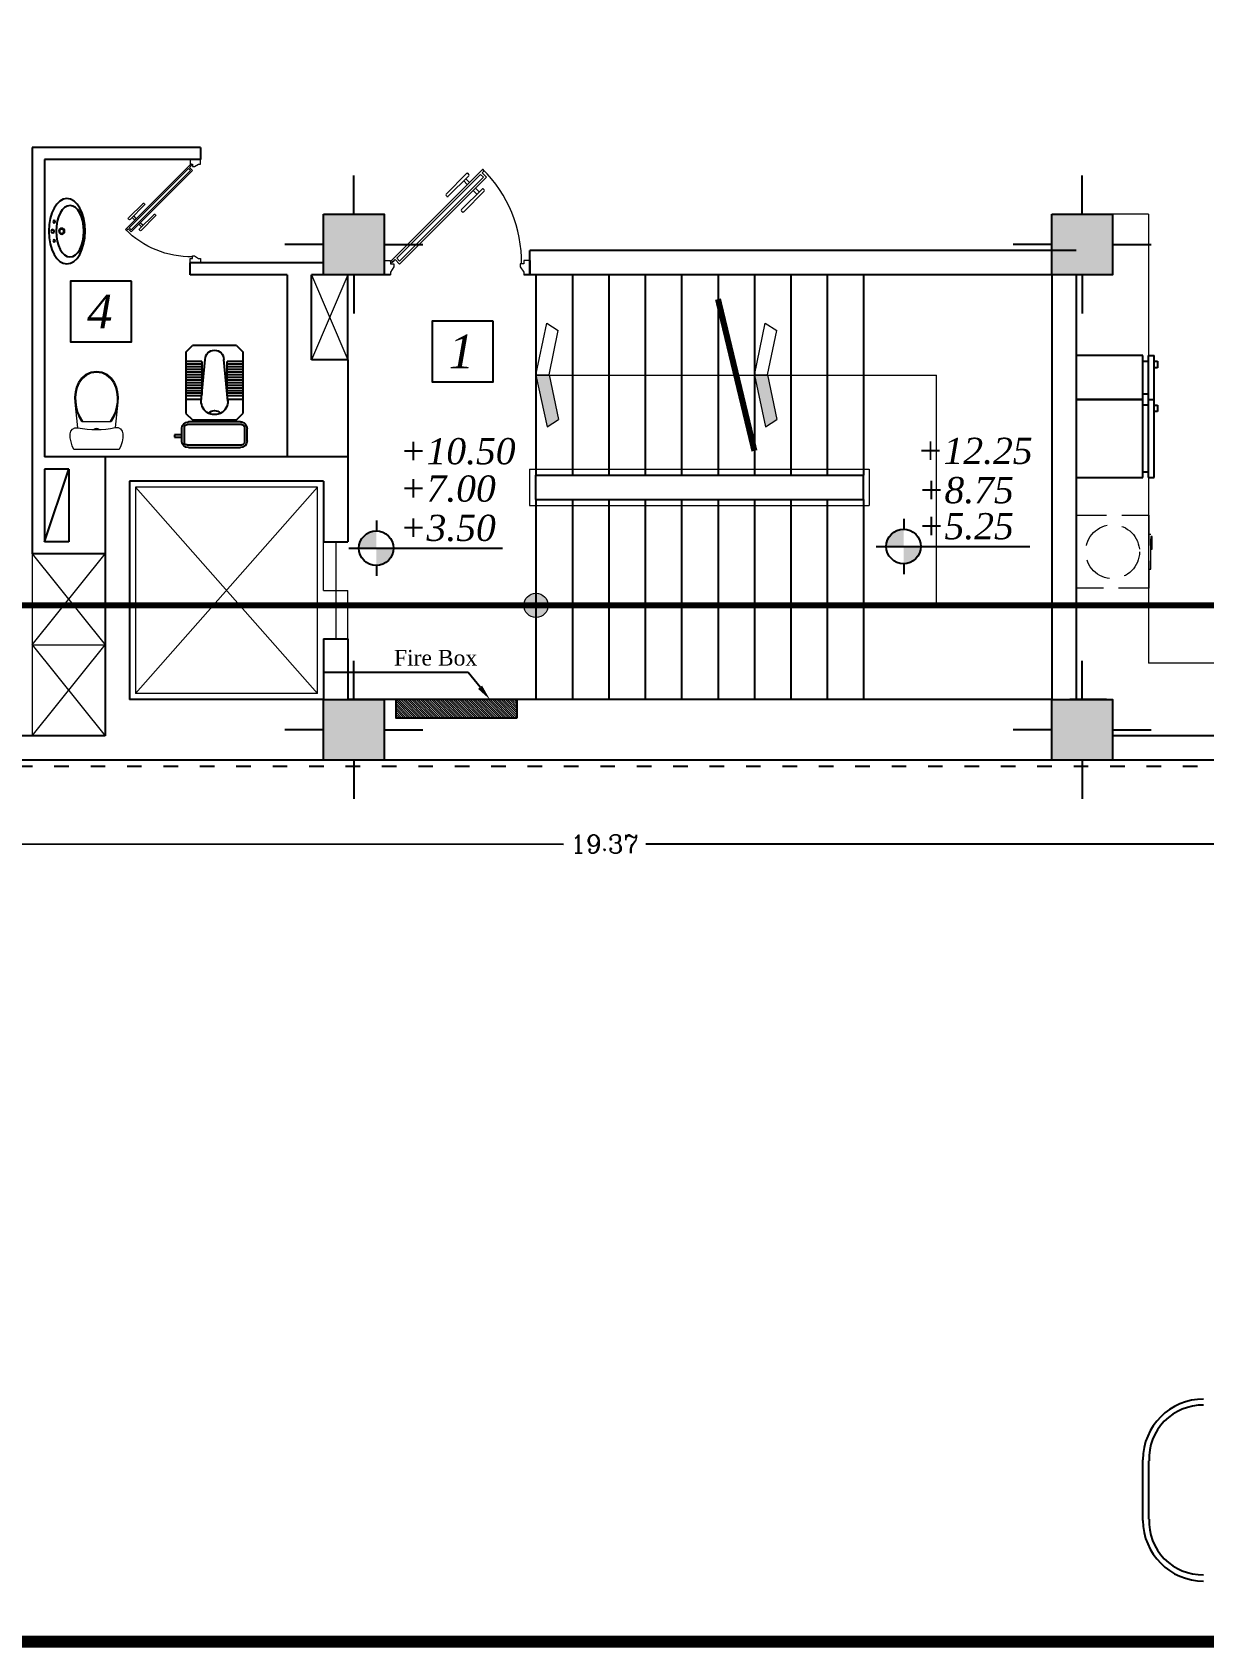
# Model space of a CAD drawing. Header units: metres. Extents: x -1655 to 449, y 40 to 361.
# Drawn here: x 102.56 to 112.21, y 40.93 to 54.24 of the extents above; entities that cross this region are included whole.
import ezdxf
from ezdxf import colors
from ezdxf.entities.mleader import LeaderData, LeaderLine
from ezdxf.math import Vec2, Vec3

# ---------------------------------------------------------------- set-up
doc = ezdxf.new("R2010")
doc.units = ezdxf.units.M
doc.header["$MEASUREMENT"] = 0
for name, pattern in [('ACAD_ISO03W100', [30, 12, -18]), ('ACAD_ISO10W100', [18, 12, -3, 0, -3]), ('DASHED2', [0.375, 0.25, -0.125])]:
    doc.linetypes.add(name, pattern=pattern)
for name, color, linetype in [('0.1', 1, 'Continuous'), ('A-WALL', 7, 'Continuous'), ('fur', 234, 'Continuous'), ('TEXT', 3, 'Continuous')]:
    doc.layers.add(name, color=color, linetype=linetype)
for name, color, linetype, lineweight in [('0.2', 2, 'Continuous', 5), ('13', 13, 'Continuous', 9), ('Layer17-0.20-n', 255, 'Continuous', 20), ('Layer3', 144, 'Continuous', 15), ('Layer4', 252, 'Continuous', 25), ('Layer5', 31, 'Continuous', 9)]:
    doc.layers.add(name, color=color, linetype=linetype, lineweight=lineweight)
doc.styles.add('DIMPLAN', font='romanc.shx', dxfattribs={"height": 0.15})
doc.styles.add('RS', font='timesi.ttf', dxfattribs={"width": 0.7})
doc.styles.get("Standard").update_dxf_attribs({"font": 'arial.ttf'})
doc.styles.add('style3', font='')
doc.styles.get('style3').set_extended_font_data('F_roya')
doc.dimstyles.new('DIMPLAN', dxfattribs={"dimtxt": 0.009, "dimasz": 0.219, "dimexe": 0.2, "dimexo": 0.2, "dimgap": 0.05, "dimtad": 0, "dimzin": 0, "dimdsep": 46, "dimtxsty": 'DIMPLAN', "dimblk1": 'DOTSMALL', "dimblk2": 'DOTSMALL', "dimsah": 1, "dimcen": 0, "dimse1": 1, "dimse2": 1, "dimclrd": 1, "dimclre": 1, "dimclrt": 2, "dimadec": 0, "dimazin": 0, "dimtfac": 0.909091, "dimtofl": 0, "dimtmove": 1, "dimatfit": 3, "dimldrblk": 'DOTSMALL', "dimfxl": 0.2, "dimtolj": 1, "dimtzin": 0, "dimarcsym": 0})

# ---------------------------------------------------------------- blocks, each defined once
blk = doc.blocks.new('kadr behi')
at = {"layer": 'Layer4'}
for p, q in [((5045.227, 1984.431), (5045.227, 1984.931)), ((5045.277, 1984.441), (5045.277, 1984.921))]:
    blk.add_line(p, q, dxfattribs=at)
at = {"layer": 'Layer4', "const_width": 0.1}
blk.add_lwpolyline([(5021.737, 2012.131), (5062.737, 2012.131), (5062.737, 1983.431), (5021.737, 1983.431)], close=True, dxfattribs=at)
at = {"layer": 'Layer4'}
for centre, radius, start, end in [((5045.727, 1984.931), 0.5, 90, 180), ((5045.72, 1984.938), 0.443, 89.1099, 182.1493), ((5045.727, 1984.431), 0.5, 180, 270), ((5045.72, 1984.425), 0.443, 177.8507, 270.8901)]:
    blk.add_arc(centre, radius, start, end, dxfattribs=at)
blk = doc.blocks.new('5050new')
h = blk.add_hatch(color=256)
h.dxf.hatch_style = 1
h.paths.add_polyline_path([(6309.307, 1826.545), (6308.807, 1826.545), (6308.807, 1826.045), (6309.307, 1826.045)])
for p, q in [((6309.057, 1826.545), (6309.057, 1826.863)), ((6308.807, 1826.295), (6308.489, 1826.295)), ((6309.307, 1826.295), (6309.625, 1826.295)), ((6309.057, 1826.045), (6309.057, 1825.727))]:
    blk.add_line(p, q)
blk.add_lwpolyline([(6308.807, 1826.545), (6309.307, 1826.545), (6309.307, 1826.045), (6308.807, 1826.045)], close=True)
blk = doc.blocks.new('axha')
for p in [(107.875, 17.576), (113.875, 17.576), (107.875, 13.576), (113.875, 13.576)]:
    blk.add_blockref('5050new', p)
blk = doc.blocks.new('_DOTSMALL')
at = {"color": 0, "linetype": 'ByBlock', "const_width": 0.5}
blk.add_lwpolyline([(-0.0625, 0, 1), (0.0625, 0, 1)], format="xyb", close=True, dxfattribs=at)
blk = doc.blocks.new('*D43')
at = {"color": 1, "lineweight": -2, "ltscale": 0.1, "transparency": 16777216}
for p, q in [((97.591, 47.551), (106.937, 47.549)), ((116.961, 47.548), (107.615, 47.549))]:
    blk.add_line(p, q, dxfattribs=at)
at = {"layer": 'DEFPOINTS', "color": 0, "ltscale": 0.1, "transparency": 16777216}
for p in [(97.591, 48.19), (116.961, 48.187), (116.961, 47.548)]:
    blk.add_point(p, dxfattribs=at)
at = {"color": 1, "lineweight": -2, "ltscale": 0.1, "transparency": 16777216, "xscale": 0.2189999999999999, "yscale": 0.2189999999999999, "zscale": 0.2189999999999999}
for p, rotation in [((97.591, 47.551), 179.9921243127526), ((116.961, 47.548), 359.9921243127526)]:
    blk.add_blockref('_DOTSMALL', p, dxfattribs=dict(at, rotation=rotation))
at = {"color": 2, "ltscale": 0.1, "transparency": 16777216, "insert": (107.276, 47.549), "char_height": 0.15, "attachment_point": 5, "rotation": 359.9921, "style": 'DIMPLAN'}
blk.add_mtext('\\A1;{\\C242;19.37}', dxfattribs=at)
blk = doc.blocks.new('AABBSEC')
at = {"layer": '13', "linetype": 'ACAD_ISO10W100', "ltscale": 0.1, "const_width": 0.05}
blk.add_lwpolyline([(6887.742, 1839.355), (6887.742, 1838.501), (6908.774, 1838.501), (6908.774, 1839.295)], dxfattribs=at)
blk = doc.blocks.new('FLASH2')
at = {"layer": 'Layer3', "linetype": 'Continuous'}
blk.add_hatch(color=0, dxfattribs=at).paths.add_polyline_path([(-0.084, 0), (0, 0), (-0.07, 0.332), (-0.144, 0.285)])
at = {"layer": 'Layer3', "color": 0, "linetype": 'Continuous'}
for p, q in [((-0.07, 0.332), (-0.144, 0.285)), ((0, 0), (-0.07, 0.332)), ((-0.084, 0), (-0.144, 0.285)), ((-0.084, 0), (-0.144, -0.285)), ((-0.084, 0), (0, 0)), ((0, 0), (-0.07, -0.332)), ((-0.07, -0.332), (-0.144, -0.285))]:
    blk.add_line(p, q, dxfattribs=at)
blk = doc.blocks.new('5')
at = {"layer": 'Layer5'}
for p, q in [((923.848, 840.734), (923.848, 840.692)), ((923.848, 840.692), (923.872, 840.692)), ((923.872, 840.692), (923.872, 840.668)), ((923.893, 840.668), (923.93, 840.692)), ((923.93, 840.692), (923.948, 840.692)), ((923.948, 840.692), (923.948, 840.734)), ((923.872, 840.668), (923.893, 840.668)), ((923.353, 840.361), (923.378, 840.386)), ((923.358, 840.416), (923.363, 840.421)), ((923.358, 840.406), (923.499, 840.265)), ((923.368, 840.346), (923.393, 840.371)), ((923.373, 840.421), (923.514, 840.28)), ((923.257, 840.315), (923.252, 840.31)), ((923.252, 840.3), (923.393, 840.159)), ((923.267, 840.315), (923.408, 840.174)), ((923.312, 840.32), (923.287, 840.295)), ((923.327, 840.305), (923.302, 840.28)), ((923.509, 840.265), (923.514, 840.27)), ((923.408, 840.164), (923.403, 840.159)), ((923.872, 839.777), (923.872, 839.801)), ((923.872, 839.801), (923.893, 839.801)), ((923.893, 839.801), (923.93, 839.777)), ((923.848, 839.777), (923.872, 839.777)), ((923.848, 839.734), (923.848, 839.777)), ((923.93, 839.777), (923.948, 839.777)), ((923.948, 839.777), (923.948, 839.734))]:
    blk.add_line(p, q, dxfattribs=at)
for points in [[(923.848, 839.784), (923.858, 839.795), (923.843, 839.81), (923.873, 839.84), (923.277, 840.436), (923.247, 840.406), (923.232, 840.421), (923.222, 840.411)], [(923.277, 840.416), (923.257, 840.396), (923.833, 839.82), (923.853, 839.84)]]:
    blk.add_lwpolyline(points, close=True, dxfattribs=at)
blk.add_circle((923.858, 839.784), 0.00714, dxfattribs=at)
for centre, radius, start, end in [((923.858, 839.784), 0.893, 89.0833, 135.4583), ((923.363, 840.411), 0.00714, 135, 225), ((923.368, 840.416), 0.00714, 45, 135), ((923.257, 840.305), 0.00714, 135, 225), ((923.262, 840.31), 0.00714, 45, 135), ((923.504, 840.27), 0.00714, 225, 315), ((923.509, 840.275), 0.00714, 315, 45), ((923.398, 840.164), 0.00714, 225, 315), ((923.403, 840.169), 0.00714, 315, 45)]:
    blk.add_arc(centre, radius, start, end, dxfattribs=at)
blk = doc.blocks.new('sdfd')
at = {"layer": 'fur', "color": 234, "linetype": 'DASHED2', "lineweight": 0}
for p, q in [((9034.38, -406.476, 0), (9034.38, -406.764, 0)), ((9034.396, -406.476, 0), (9034.38, -406.476, 0)), ((9034.396, -406.764, 0), (9034.38, -406.764, 0))]:
    blk.add_line(p, q, dxfattribs=at)
at = {"layer": 'fur', "color": 234, "linetype": 'DASHED2', "lineweight": 0, "elevation": 0}
for points in [[(9034.396, -406.92), (9034.396, -406.32), (9034.995, -406.32), (9034.995, -406.92)], [(9034.38, -406.745), (9034.38, -406.64), (9034.37, -406.64), (9034.37, -406.745)]]:
    blk.add_lwpolyline(points, close=True, dxfattribs=at)
at = {"layer": 'fur', "color": 234, "linetype": 'DASHED2', "lineweight": 0}
blk.add_circle((9034.695, -406.62, 0), 0.222, dxfattribs=at)
blk = doc.blocks.new('FIR')
at = {"color": 234, "linetype": 'Continuous'}
for p, q in [((-0.643, 0), (-0.643, -0.551)), ((0, 0), (-0.643, 0)), ((0, -0.551), (0, 0)), ((0, 0), (0, -0.551)), ((0.361, 0), (0, 0)), ((0.361, -0.551), (0.361, 0)), ((-0.643, -0.551), (0, -0.551)), ((-0.643, -0.597), (0, -0.597)), ((-0.643, -0.597), (-0.643, -0.643)), ((-0.643, -0.643), (0, -0.643)), ((-0.597, -0.551), (-0.597, -0.597)), ((-0.101, -0.671), (-0.101, -0.643)), ((-0.047, -0.643), (-0.047, -0.671)), ((-0.046, -0.551), (-0.046, -0.597)), ((0, -0.551), (0.361, -0.551)), ((0, -0.597), (0, -0.643)), ((0, -0.597), (0.361, -0.597)), ((0, -0.597), (0, -0.643)), ((0, -0.643), (0.361, -0.643)), ((0.046, -0.551), (0.046, -0.597)), ((0.261, -0.671), (0.261, -0.643)), ((0.314, -0.643), (0.314, -0.671)), ((0.315, -0.551), (0.315, -0.597)), ((0.361, -0.597), (0.361, -0.643)), ((-0.047, -0.671), (-0.101, -0.671)), ((0.314, -0.671), (0.261, -0.671))]:
    blk.add_line(p, q, dxfattribs=at)
blk = doc.blocks.new('ter')
at = {"layer": '0.1'}
h = blk.add_hatch(color=256, dxfattribs=at)
h.paths.add_polyline_path([(1145.257, 12.466), (1145.257, 12.628, 0.41927), (1145.093, 12.466, 0.00011), (1145.093, 12.466)])
h.paths.add_polyline_path([(1145.417, 12.466), (1145.257, 12.466), (1145.257, 12.304, 0.409046)])
for p, q in [((1145.257, 12.725), (1145.257, 12.628)), ((1144.998, 12.466), (1146.442, 12.466)), ((1145.257, 12.304), (1145.257, 12.206))]:
    blk.add_line(p, q, dxfattribs=at)
blk.add_circle((1145.255, 12.466), 0.162, dxfattribs=at)
blk = doc.blocks.new('s01')
at = {"layer": 'fur', "color": 234}
for p, q in [((1051.133, 843.898), (1051.133, 843.47)), ((1051.155, 843.909), (1051.155, 843.459)), ((1051.302, 843.931), (1051.177, 843.931)), ((1051.291, 843.952), (1051.188, 843.952)), ((1051.324, 843.909), (1051.324, 843.459)), ((1051.346, 843.898), (1051.346, 843.47)), ((1051.362, 843.865), (1051.416, 843.92)), ((1051.362, 843.504), (1051.362, 843.865)), ((1051.416, 843.92), (1051.92, 843.92)), ((1051.531, 843.92), (1051.531, 843.789)), ((1051.559, 843.92), (1051.559, 843.789)), ((1051.581, 843.92), (1051.581, 843.789)), ((1051.602, 843.92), (1051.602, 843.789)), ((1051.624, 843.92), (1051.624, 843.789)), ((1051.646, 843.92), (1051.646, 843.789)), ((1051.668, 843.92), (1051.668, 843.789)), ((1051.69, 843.92), (1051.69, 843.789)), ((1051.712, 843.92), (1051.712, 843.789)), ((1051.734, 843.92), (1051.734, 843.789)), ((1051.756, 843.92), (1051.756, 843.789)), ((1051.777, 843.92), (1051.777, 843.789)), ((1051.799, 843.92), (1051.799, 843.789)), ((1051.821, 843.92), (1051.821, 843.789)), ((1051.843, 843.92), (1051.843, 843.789)), ((1051.974, 843.865), (1051.92, 843.92)), ((1051.974, 843.865), (1051.974, 843.504)), ((1051.515, 843.794), (1051.86, 843.761)), ((1051.572, 843.789), (1051.843, 843.789)), ((1051.515, 843.575), (1051.86, 843.608)), ((1051.531, 843.581), (1051.531, 843.45)), ((1051.559, 843.581), (1051.559, 843.45)), ((1051.843, 843.581), (1051.572, 843.581)), ((1051.581, 843.581), (1051.581, 843.45)), ((1051.602, 843.581), (1051.602, 843.45)), ((1051.624, 843.581), (1051.624, 843.45)), ((1051.646, 843.581), (1051.646, 843.45)), ((1051.668, 843.581), (1051.668, 843.45)), ((1051.69, 843.581), (1051.69, 843.45)), ((1051.712, 843.581), (1051.712, 843.45)), ((1051.734, 843.581), (1051.734, 843.45)), ((1051.756, 843.581), (1051.756, 843.45)), ((1051.777, 843.581), (1051.777, 843.45)), ((1051.799, 843.581), (1051.799, 843.45)), ((1051.821, 843.581), (1051.821, 843.45)), ((1051.843, 843.581), (1051.843, 843.45)), ((1051.416, 843.45), (1051.362, 843.504)), ((1051.92, 843.45), (1051.416, 843.45)), ((1051.92, 843.45), (1051.974, 843.504)), ((1051.177, 843.437), (1051.302, 843.437)), ((1051.188, 843.415), (1051.291, 843.415)), ((1051.219, 843.355), (1051.219, 843.415)), ((1051.238, 843.355), (1051.219, 843.355)), ((1051.238, 843.415), (1051.238, 843.355))]:
    blk.add_line(p, q, dxfattribs=at)
for centre, radius, start, end in [((1051.188, 843.898), 0.0547, 90, 180), ((1051.177, 843.909), 0.0219, 90, 180), ((1051.291, 843.898), 0.0547, 0, 90), ((1051.302, 843.909), 0.0219, 0, 90), ((1051.188, 843.47), 0.0547, 180, 270), ((1051.177, 843.459), 0.0219, 180, 270), ((1051.291, 843.47), 0.0547, 270, 0), ((1051.302, 843.459), 0.0219, 270, 0)]:
    blk.add_arc(centre, radius, start, end, dxfattribs=at)
for centre, major_axis, start_param, end_param in [((1051.515, 843.685), (0.0773, 0.0773), 0.595495, 4.116894), ((1051.374, 843.685), (-0.0454, 0.0454), 3.089178, 4.764803), ((1051.86, 843.685), (0.0541, 0.0541), 3.926991, 7.068583)]:
    blk.add_ellipse(centre, major_axis=major_axis, ratio=1, start_param=start_param, end_param=end_param, dxfattribs=at)
blk = doc.blocks.new('RUSHY03')
at = {"color": 234, "linetype": 'Continuous'}
for centre, radius in [((0, 0), 0.015), ((-0.09, -0.014), 0.01), ((0, -0.085), 0.0273), ((0, -0.085), 0.021), ((0.09, -0.014), 0.01)]:
    blk.add_circle(centre, radius, dxfattribs=at)
for centre, major_axis, ratio in [((0, -0.134), (0.308, 0), 0.556234), ((0, -0.163), (0.242, 0), 0.538462)]:
    blk.add_ellipse(centre, major_axis=major_axis, ratio=ratio, dxfattribs=at)
blk = doc.blocks.new('PL_WC_1_UT')
at = {"layer": 'fur', "color": 234, "linetype": 'ByBlock', "lineweight": 0}
for p, q in [((-0.216, 0.55), (-0.217, 0.516)), ((-0.21, 0.583), (-0.216, 0.55)), ((-0.2, 0.614), (-0.21, 0.583)), ((-0.187, 0.645), (-0.2, 0.614)), ((0.187, 0.645), (-0.187, 0.645)), ((0.2, 0.614), (0.187, 0.645)), ((0.21, 0.583), (0.2, 0.614)), ((0.216, 0.55), (0.21, 0.583)), ((0.218, 0.516), (0.216, 0.55)), ((-0.217, 0.516), (-0.212, 0.494)), ((-0.212, 0.494), (-0.198, 0.476)), ((-0.198, 0.476), (-0.178, 0.465)), ((-0.178, 0.465), (-0.154, 0.465)), ((-0.154, 0.465), (-0.177, 0.255)), ((-0.154, 0.465), (-0.116, 0.472)), ((-0.121, 0.416), (-0.142, 0.378)), ((-0.111, 0.416), (-0.133, 0.378)), ((0.121, 0.416), (-0.121, 0.416)), ((-0.116, 0.472), (-0.078, 0.477)), ((-0.078, 0.477), (-0.039, 0.48)), ((-0.039, 0.48), (0, 0.481)), ((-0.019, 0.48), (-0.018, 0.477)), ((-0.018, 0.477), (-0.01, 0.472)), ((-0.01, 0.472), (0, 0.47)), ((-0.002, 0.48), (0, 0.48)), ((0, 0.481), (0.039, 0.48)), ((0, 0.48), (0.002, 0.48)), ((0, 0.47), (0.01, 0.472)), ((0.01, 0.472), (0.018, 0.477)), ((0.018, 0.477), (0.019, 0.48)), ((0.039, 0.48), (0.078, 0.477)), ((0.078, 0.477), (0.116, 0.472)), ((0.133, 0.378), (0.111, 0.416)), ((0.116, 0.472), (0.154, 0.465)), ((0.142, 0.378), (0.121, 0.416)), ((0.177, 0.255), (0.154, 0.465)), ((0.154, 0.465), (0.178, 0.465)), ((0.178, 0.465), (0.198, 0.476)), ((0.198, 0.476), (0.212, 0.494)), ((0.212, 0.494), (0.218, 0.516)), ((-0.17, 0.297), (-0.177, 0.255)), ((-0.158, 0.339), (-0.17, 0.297)), ((-0.162, 0.297), (-0.169, 0.254)), ((-0.15, 0.339), (-0.162, 0.297)), ((-0.142, 0.378), (-0.158, 0.339)), ((-0.133, 0.378), (-0.15, 0.339)), ((0.15, 0.339), (0.133, 0.378)), ((0.158, 0.339), (0.142, 0.378)), ((0.162, 0.297), (0.15, 0.339)), ((0.17, 0.297), (0.158, 0.339)), ((0.169, 0.254), (0.162, 0.297)), ((0.177, 0.255), (0.17, 0.297)), ((-0.177, 0.255), (-0.179, 0.213)), ((-0.179, 0.213), (-0.174, 0.171)), ((-0.174, 0.171), (-0.164, 0.131)), ((-0.169, 0.254), (-0.171, 0.213)), ((-0.171, 0.213), (-0.166, 0.173)), ((-0.166, 0.173), (-0.156, 0.133)), ((0.156, 0.133), (0.166, 0.173)), ((0.164, 0.131), (0.174, 0.171)), ((0.166, 0.173), (0.171, 0.213)), ((0.171, 0.213), (0.169, 0.254)), ((0.174, 0.171), (0.179, 0.213)), ((0.179, 0.213), (0.177, 0.255)), ((-0.164, 0.131), (-0.148, 0.092)), ((-0.156, 0.133), (-0.141, 0.095)), ((-0.148, 0.092), (-0.122, 0.054)), ((-0.141, 0.095), (-0.116, 0.059)), ((-0.122, 0.054), (-0.087, 0.025)), ((-0.116, 0.059), (-0.083, 0.032)), ((-0.087, 0.025), (-0.045, 0.006)), ((-0.083, 0.032), (-0.043, 0.014)), ((-0.045, 0.006), (0, 0)), ((-0.043, 0.014), (0, 0.008)), ((0, 0.008), (0.043, 0.014)), ((0, 0), (0.045, 0.006)), ((0.043, 0.014), (0.083, 0.032)), ((0.045, 0.006), (0.087, 0.025)), ((0.083, 0.032), (0.116, 0.059)), ((0.087, 0.025), (0.122, 0.054)), ((0.116, 0.059), (0.141, 0.095)), ((0.122, 0.054), (0.148, 0.092)), ((0.141, 0.095), (0.156, 0.133)), ((0.148, 0.092), (0.164, 0.131))]:
    blk.add_line(p, q, dxfattribs=at)

msp = doc.modelspace()

# ---------------------------------------------------------------- hatches: boundary and pattern name
at = {"layer": 'Layer17-0.20-n'}
h = msp.add_hatch(dxfattribs=at)
h.set_pattern_fill('ANSI31', color=256, scale=0.004, angle=-90)
h.set_pattern_definition([(315, (4639.812133, 2034.818912), (0.00898025612, 0.00898025612), [])])
h.paths.add_polyline_path([(106.554, 48.59), (106.554, 48.74), (105.554, 48.74), (105.554, 48.59)])
at = {"layer": 'Layer3'}
h = msp.add_hatch(color=256, dxfattribs=at)
h.dxf.hatch_style = 1
edge = h.paths.add_edge_path()
edge.add_arc((106.71, 49.516), 0.1, -270, 90)
h = msp.add_hatch(color=256, dxfattribs=at)
h.dxf.hatch_style = 1
edge = h.paths.add_edge_path()
edge.add_arc((106.71, 49.516), 0.1, -270, 90)

# ---------------------------------------------------------------- linework, layer by layer
at = {"ltscale": 0.1}
for p, q in [((102.56, 53.29), (102.56, 49.94)), ((103.945, 53.29), (102.56, 53.29)), ((102.66, 53.19), (102.66, 50.74)), ((103.945, 53.19), (102.66, 53.19)), ((104.66, 52.24), (104.66, 50.74)), ((104.86, 51.54), (104.86, 52.24)), ((105.16, 51.54), (105.16, 50.04)), ((103.16, 50.74), (103.16, 48.44)), ((105.16, 50.74), (105.16, 50.04)), ((102.66, 50.64), (102.66, 50.04)), ((102.66, 50.04), (102.86, 50.64)), ((102.86, 50.64), (102.86, 50.04)), ((103.36, 50.54), (103.36, 48.74)), ((104.96, 50.54), (104.96, 50.04)), ((104.96, 50.54), (104.96, 50.04)), ((103.16, 49.94), (103.16, 48.44)), ((104.96, 50.04), (105.16, 50.04)), ((104.96, 50.04), (105.16, 50.04)), ((104.96, 49.24), (104.96, 48.74)), ((104.96, 49.24), (105.16, 49.24)), ((105.16, 49.24), (105.16, 48.74))]:
    msp.add_line(p, q, dxfattribs=at)
for p, q in [((103.945, 53.29), (103.945, 53.19)), ((104.96, 52.34), (103.86, 52.34)), ((103.86, 52.24), (103.86, 52.34)), ((111.16, 52.44), (106.66, 52.44)), ((106.66, 52.24), (106.66, 52.44)), ((106.66, 52.36), (106.66, 52.24)), ((104.66, 52.24), (103.86, 52.24)), ((105.46, 52.24), (104.86, 52.24)), ((105.16, 51.54), (105.16, 52.24)), ((105.512, 52.24), (105.46, 52.24)), ((110.96, 52.24), (106.609, 52.24)), ((110.96, 52.24), (110.96, 48.74)), ((111.16, 52.24), (111.16, 48.74)), ((105.16, 51.54), (104.86, 51.54)), ((104.66, 50.74), (102.66, 50.74)), ((103.36, 50.74), (103.16, 50.74)), ((105.16, 50.74), (103.36, 50.74)), ((102.86, 50.64), (102.66, 50.64)), ((104.96, 50.54), (103.36, 50.54)), ((103.16, 49.94), (102.56, 49.94)), ((102.86, 50.04), (102.66, 50.04)), ((104.96, 48.74), (103.36, 48.74)), ((110.96, 48.74), (105.16, 48.74)), ((111.41, 48.74), (111.11, 48.74)), ((103.16, 48.44), (101.96, 48.44)), ((114.71, 48.44), (111.46, 48.44)), ((116.461, 48.24), (97.641, 48.24))]:
    msp.add_line(p, q)
at = {"color": 252, "true_color": 0x939598}
for p, q in [((106.71, 52.24), (106.71, 50.59)), ((107.01, 52.24), (107.01, 50.59)), ((107.31, 52.24), (107.31, 50.59)), ((107.61, 52.24), (107.61, 50.59)), ((107.91, 52.24), (107.91, 50.59)), ((108.21, 52.24), (108.21, 50.59)), ((108.51, 52.24), (108.51, 50.59)), ((108.81, 52.24), (108.81, 50.59)), ((109.11, 52.24), (109.11, 50.59)), ((109.41, 52.24), (109.41, 50.59)), ((106.71, 50.39), (106.71, 48.74)), ((107.01, 50.39), (107.01, 48.74)), ((107.31, 50.39), (107.31, 48.74)), ((107.61, 50.39), (107.61, 48.74)), ((107.91, 50.39), (107.91, 48.74)), ((108.21, 50.39), (108.21, 48.74)), ((108.51, 50.39), (108.51, 48.74)), ((108.81, 50.39), (108.81, 48.74)), ((109.11, 50.39), (109.11, 48.74)), ((109.41, 50.39), (109.41, 48.74))]:
    msp.add_line(p, q, dxfattribs=at)
at = {"color": 64, "linetype": 'ACAD_ISO03W100', "ltscale": 0.01}
msp.add_line((116.961, 48.187), (97.591, 48.19), dxfattribs=at)
msp.add_lwpolyline([(106.554, 48.59), (106.554, 48.74), (105.554, 48.74), (105.554, 48.59)], close=True)
at = {"layer": 'A-WALL', "color": 6, "ltscale": 0.1}
for points in [[(103.376, 52.189), (102.876, 52.189), (102.876, 51.689), (103.376, 51.689)], [(106.356, 51.86), (105.856, 51.86), (105.856, 51.36), (106.356, 51.36)]]:
    msp.add_lwpolyline(points, close=True, dxfattribs=at)
at = {"layer": 'Layer3'}
for p, q in [((106.71, 51.415), (110.01, 51.415)), ((110.01, 49.516), (110.01, 51.415)), ((106.71, 49.516), (110.01, 49.516))]:
    msp.add_line(p, q, dxfattribs=at)
at = {"layer": 'Layer3', "const_width": 0.05}
msp.add_lwpolyline([(108.21, 52.04), (108.51, 50.79)], dxfattribs=at)
at = {"layer": 'Layer3'}
msp.add_circle((106.71, 49.516), 0.1, dxfattribs=at)
msp.add_circle((106.71, 49.516), 0.1, dxfattribs=at)
at = {"layer": 'Layer4'}
for p, q in [((106.71, 50.59), (109.41, 50.59)), ((106.71, 50.39), (106.71, 50.59)), ((109.41, 50.39), (109.41, 50.59)), ((106.71, 50.39), (109.41, 50.39))]:
    msp.add_line(p, q, dxfattribs=at)
at = {"layer": 'Layer5'}
for p, q in [((111.756, 52.74), (111.156, 52.74)), ((111.756, 52.74), (111.756, 49.04)), ((105.16, 52.24), (104.86, 51.54)), ((104.86, 52.24), (105.16, 51.54)), ((105.16, 50.74), (105.16, 51.44)), ((106.656, 50.64), (106.656, 50.34)), ((106.656, 50.64), (109.456, 50.64)), ((109.456, 50.64), (109.456, 50.34)), ((104.91, 50.49), (103.41, 50.49)), ((103.41, 50.49), (103.41, 48.79)), ((103.41, 48.79), (104.91, 50.49)), ((103.41, 50.49), (104.91, 48.79)), ((104.91, 48.79), (104.91, 50.49)), ((106.656, 50.34), (109.456, 50.34)), ((102.56, 49.94), (102.56, 48.44)), ((102.56, 49.19), (103.16, 49.94)), ((102.56, 49.94), (103.16, 49.19)), ((104.96, 49.64), (104.96, 50.04)), ((105.06, 50.04), (105.06, 49.24)), ((104.96, 49.64), (105.16, 49.64)), ((105.16, 49.24), (105.16, 49.64)), ((102.56, 49.19), (103.16, 49.19)), ((102.56, 48.44), (103.16, 49.19)), ((102.56, 49.19), (103.16, 48.44)), ((116.761, 49.04), (111.756, 49.04)), ((104.91, 48.79), (103.41, 48.79))]:
    msp.add_line(p, q, dxfattribs=at)

# ---------------------------------------------------------------- block references
for name, p in [('axha', (-6311.722, -1791.381)), ('kadr behi', (-4933.516, -1942.456)), ('AABBSEC', (-6791.169, -1788.984))]:
    msp.add_blockref(name, p)
at = {"color": 8, "lineweight": 0, "xscale": -0.8747999999999999, "yscale": 0.8748000000000001, "zscale": 0.8748000000000001, "rotation": 89.88003345241421}
msp.add_blockref('RUSHY03', (102.728, 52.6), dxfattribs=at)
at = {"color": 250, "lineweight": 0, "ltscale": 0.1, "xscale": -1, "rotation": 270.0095148370511}
msp.add_blockref('s01', (-739.449, -1000.457), dxfattribs=at)
at = {"linetype": 'ByBlock', "lineweight": 0, "rotation": 90.00875076362409}
msp.add_blockref('FIR', (111.16, 51.214), dxfattribs=at)
at = {"color": 251, "linetype": 'ByBlock', "lineweight": 0, "ltscale": 0.505, "extrusion": (0, 0, -1), "zscale": -1, "rotation": 179.9912492363759}
msp.add_blockref('PL_WC_1_UT', (-103.089, 51.446), dxfattribs=at)
at = {"xscale": 0.8757198662218076, "yscale": 0.8757198662218076, "zscale": 0.8757198662218076}
for p in [(-897.529, 39.071), (-893.184, 39.085)]:
    msp.add_blockref('ter', p, dxfattribs=at)
at = {"lineweight": 0, "rotation": 179.9912492363461}
msp.add_blockref('sdfd', (9146.094, -358.041, 0), dxfattribs=at)
at = {"layer": 'Layer3', "extrusion": (0, 0, -1), "xscale": -1.285780039204647, "yscale": 1.285780039204647, "zscale": -1.285780039204647, "rotation": 179.8583581859538}
for p in [(-106.71, 51.415), (-108.51, 51.415)]:
    msp.add_blockref('FLASH2', p, dxfattribs=at)
at = {"layer": 'Layer5'}
for p, xscale, yscale, zscale, rotation in [((-681.454, 766.948), -0.8500165363397586, 0.8500165363397586, 0.8500165363397575, 180.0022031631309), ((-902.179, 1161.016), 1.199999947373657, 1.199999947373657, 1.199999947373657, 269.9977968368484)]:
    msp.add_blockref('5', p, dxfattribs=dict(at, xscale=xscale, yscale=yscale, zscale=zscale, rotation=rotation))

# ---------------------------------------------------------------- texts
at = {"layer": '0.2', "style": 'RS'}
for s, p in [('+10.50', (105.588, 50.679)), ('+12.25', (109.848, 50.682)), ('+7.00', (105.588, 50.371)), ('+8.75', (109.856, 50.358)), ('+3.50', (105.588, 50.047)), ('+5.25', (109.856, 50.061))]:
    msp.add_text(s, height=0.216, dxfattribs=at).set_placement(p)
at = {"layer": 'Layer4', "color": 6, "style": 'RS'}
for s, p in [('4', (103.011, 51.799)), ('1', (105.991, 51.47))]:
    msp.add_text(s, height=0.277, dxfattribs=at).set_placement(p)
at = {"layer": 'TEXT', "ltscale": 0.2, "insert": (105.54, 49.149), "char_height": 0.1788, "width": 1.44544, "attachment_point": 1}
msp.add_mtext('{\\fTimes New Roman|b0|i0|c0|p18;\\H0.72x;Fire Box}', dxfattribs=at)

# ---------------------------------------------------------------- dimensions: what is measured, and where the dimension line sits
at = {"ltscale": 0.1}
dim = msp.add_aligned_dim(p1=(97.591, 48.19), p2=(116.961, 48.187), distance=-0.639, text='{\\C242;<>}', dimstyle='DIMPLAN', override={"dimfxl": 0.1, "dimfxlon": 1, "dimarcsym": 1}, dxfattribs=at)
dim.commit()
dim.dimension.update_dxf_attribs({"geometry": '*D43', "text_midpoint": (107.276, 47.549)})

# ---------------------------------------------------------------- leaders
at = {"layer": 'TEXT', "ltscale": 0.2}
ml = msp.add_multileader_mtext('Standard', dxfattribs=at)
ml.set_content('', color=256, style='style3')
ml.set_leader_properties()
ml.build(insert=Vec2(0, 0))
ml.multileader.update_dxf_attribs({"text_left_attachment_type": 6, "text_right_attachment_type": 6, "dogleg_length": 0.1, "arrow_head_size": 0.13})
ctx = ml.context
ctx.base_point, ctx.char_height, ctx.arrow_head_size, ctx.landing_gap_size, ctx.plane_origin, ctx.plane_x_axis, ctx.plane_y_axis = Vec3(105.058, 48.964), 0.2, 0.13, 0.09, Vec3(106.596, 49.157), Vec3(-1, 0), Vec3(0, -1)
ctx.left_attachment, ctx.right_attachment = 6, 6
notes = []
notes.append((ctx, [(0, (1, 1, 0), (106.151, 48.964), (-1, 0), 1.093, [(0, [(106.331, 48.74)], 0, [])])]))
ctx.mtext.insert, ctx.mtext.text_direction, ctx.mtext.rotation, ctx.mtext.flow_direction = Vec3(104.968, 48.764), Vec3(-1, 0), 3.141593, 5
for ctx, leaders in notes:
    for number, flags, end, landing, length, lines in leaders:
        leader = LeaderData()
        leader.index, (leader.has_last_leader_line, leader.has_dogleg_vector, leader.attachment_direction) = number, flags
        leader.last_leader_point, leader.dogleg_vector, leader.dogleg_length = Vec3(end), Vec3(landing), length
        for number, points, colour, breaks in lines:
            line = LeaderLine()
            line.index, line.vertices, line.color, line.breaks = number, Vec3.list(points), colors.encode_raw_color(colour), breaks
            leader.lines.append(line)
        ctx.leaders.append(leader)

doc.saveas('drawing.dxf')
